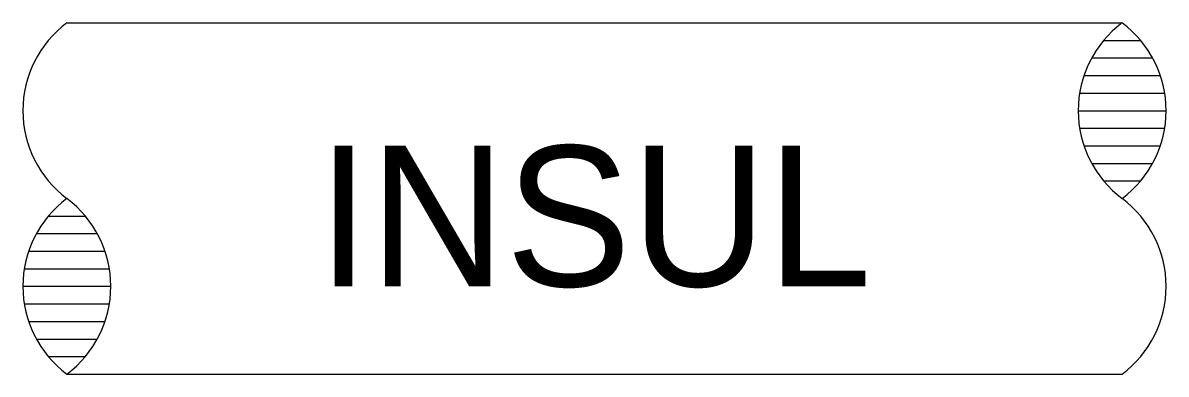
# Model space of a CAD drawing. Extents: x -0.031 to 0.781, y -0.125 to 0.125.
import ezdxf
from ezdxf.enums import TextEntityAlignment as Align

# ---------------------------------------------------------------- set-up
doc = ezdxf.new("R2010")
doc.units = 0
doc.layers.get('0').update_dxf_attribs({"linetype": 'CONTINUOUS'})
doc.layers.add('4', color=4, linetype='CONTINUOUS')

# ---------------------------------------------------------------- blocks, each defined once
blk = doc.blocks.new('*X')
at = {"color": 0}
for p, q in [((0.73685, 0.1125), (0.76315, 0.1125)), ((0.72834, 0.1), (0.77166, 0.1)), ((0.72286, 0.0875), (0.77714, 0.0875)), ((0.71976, 0.075), (0.78024, 0.075)), ((0.71875, 0.0625), (0.78125, 0.0625)), ((0.71976, 0.05), (0.78024, 0.05)), ((0.72286, 0.0375), (0.77714, 0.0375)), ((0.72834, 0.025), (0.77166, 0.025)), ((0.73685, 0.0125), (0.76315, 0.0125)), ((-0.01315, -0.0125), (0.01315, -0.0125)), ((-0.02166, -0.025), (0.02166, -0.025)), ((-0.02714, -0.0375), (0.02714, -0.0375)), ((-0.03024, -0.05), (0.03024, -0.05)), ((-0.03125, -0.0625), (0.03125, -0.0625)), ((-0.03024, -0.075), (0.03024, -0.075)), ((-0.02714, -0.0875), (0.02714, -0.0875)), ((-0.02166, -0.1), (0.02166, -0.1)), ((-0.01315, -0.1125), (0.01315, -0.1125))]:
    blk.add_line(p, q, dxfattribs=at)

msp = doc.modelspace()

# ---------------------------------------------------------------- linework, layer by layer
at = {"color": 0}
for p, q in [((0, 0.125), (0.75, 0.125)), ((0, -0.125), (0.75, -0.125))]:
    msp.add_line(p, q, dxfattribs=at)
for centre, start, end in [((0.046875, 0.0625), 126.869898, 233.130102), ((0.796875, 0.0625), 126.869898, 233.130102), ((0.703125, 0.0625), 306.869898, 53.130102), ((0.046875, -0.0625), 126.869898, 233.130102), ((-0.046875, -0.0625), 306.869898, 53.130102), ((0.703125, -0.0625), 306.869898, 53.130102)]:
    msp.add_arc(centre, 0.078125, start, end, dxfattribs=at)

# ---------------------------------------------------------------- block references
msp.add_blockref('*X', (0, 0), dxfattribs=at)
msp.add_blockref('*X', (0, 0), dxfattribs=at)

# ---------------------------------------------------------------- texts
at = {"layer": '4', "color": 0}
msp.add_attdef('INSUL', text='', height=0.1, dxfattribs=at).set_placement((0.375, -0.0625), align=Align.CENTER)

doc.saveas('drawing.dxf')
